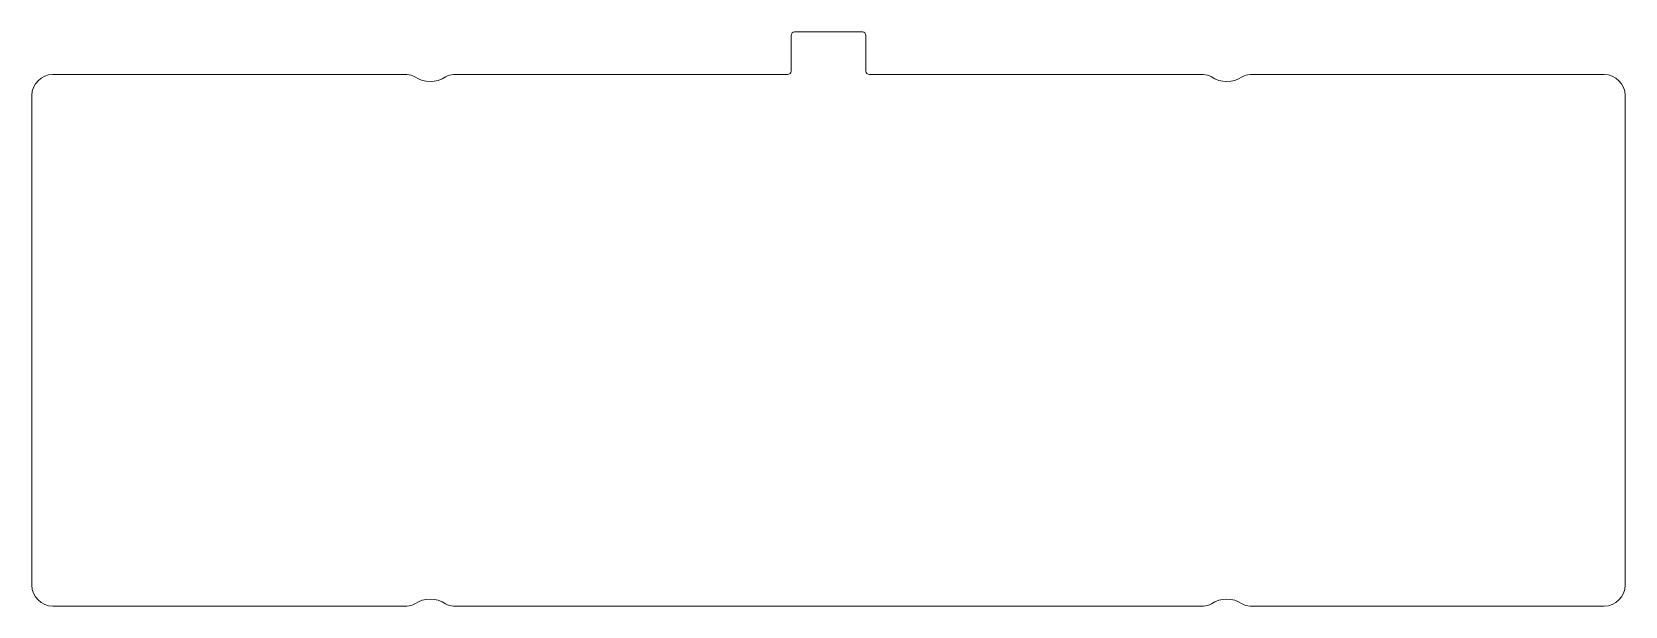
# Model space of a CAD drawing. Header units: millimetres. Extents: x -114 to 114, y -38 to 44.
import ezdxf

# ---------------------------------------------------------------- set-up
doc = ezdxf.new("R2010")
doc.units = ezdxf.units.MM
doc.layers.get('0').update_dxf_attribs({"lineweight": 0})

msp = doc.modelspace()

# ---------------------------------------------------------------- linework, layer by layer
for p, q in [((-5.35, 43.6), (-5.35, 38.5)), ((-4.85, 44.1), (4.85, 44.1)), ((5.35, 43.6), (5.35, 38.5)), ((-60.32, 38), (-111, 38)), ((-5.85, 38), (-53.68, 38)), ((53.68, 38), (5.85, 38)), ((111, 38), (60.32, 38)), ((-114, 35), (-114, -35)), ((114, -35), (114, 35)), ((-111, -38), (-60.32, -38)), ((-53.68, -38), (53.68, -38)), ((60.32, -38), (111, -38))]:
    msp.add_line(p, q)
for centre, radius, start, end in [((-4.85, 43.6), 0.5, 90, 180), ((4.85, 43.6), 0.5, 0, 90), ((-111, 35), 3, 90, 180), ((-60.32, 36), 2, 56.4427, 90), ((-57, 41), 4, 236.4427, 303.5573), ((-53.68, 36), 2, 90, 123.5573), ((-5.85, 38.5), 0.5, 270, 0), ((5.85, 38.5), 0.5, 180, 270), ((53.68, 36), 2, 56.4427, 90), ((57, 41), 4, 236.4427, 303.5573), ((60.32, 36), 2, 90, 123.5573), ((111, 35), 3, 0, 90), ((-111, -35), 3, 180, 270), ((111, -35), 3, 270, 0), ((-60.32, -36), 2, 270, 303.5573), ((-57, -41), 4, 56.4427, 123.5573), ((-53.68, -36), 2, 236.4427, 270), ((53.68, -36), 2, 270, 303.5573), ((57, -41), 4, 56.4427, 123.5573), ((60.32, -36), 2, 236.4427, 270)]:
    msp.add_arc(centre, radius, start, end)

doc.saveas('drawing.dxf')
